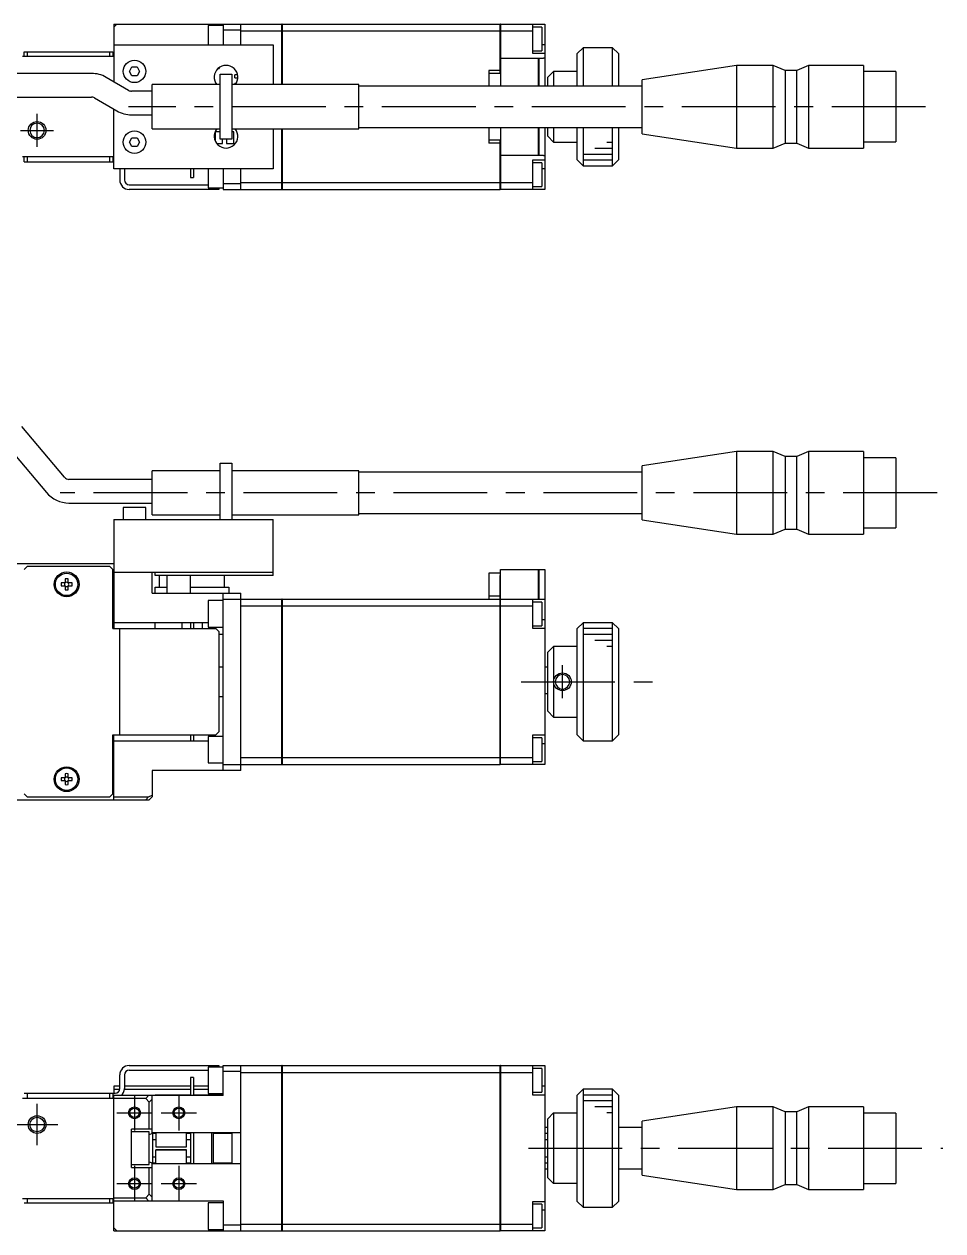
# Model space of a CAD drawing. Extents: x -1 to 626, y -8 to 214.
# Drawn here: x 150.3 to 305.9, y 10 to 214.4 of the extents above; entities that cross this region are included whole.
import ezdxf

# ---------------------------------------------------------------- set-up
doc = ezdxf.new("R2010")
doc.units = 0
doc.header["$LTSCALE"] = 0.5
doc.linetypes.add('CENTER', pattern=[50.8, 31.75, -6.35, 6.35, -6.35])
for name, color, linetype in [('MSM_CENTER', 1, 'CENTER'), ('MSM_CONTINUOUS', 7, 'CONTINUOUS'), ('MSM_NARROW', 5, 'CONTINUOUS')]:
    doc.layers.add(name, color=color, linetype=linetype)

msp = doc.modelspace()

# ---------------------------------------------------------------- linework, layer by layer
at = {"layer": 'MSM_CENTER'}
for p, q in [((303, 200.39), (168, 200.39)), ((152.5, 193.59), (152.5, 199.19)), ((149.7, 196.39), (155.3, 196.39)), ((304.95, 135), (156.43, 135)), ((241.5, 100.2), (241.5, 105.8)), ((234.51, 103), (256.88, 103)), ((169, 33), (169, 27)), ((176.5, 33), (176.5, 27)), ((152.5, 24.5), (152.5, 31.5)), ((166, 30), (172, 30)), ((173.5, 30), (179.5, 30)), ((149, 28), (156, 28)), ((235.72, 24), (305.94, 24)), ((169, 21), (169, 15)), ((176.5, 21), (176.5, 15)), ((166, 18), (172, 18)), ((173.5, 18), (179.5, 18))]:
    msp.add_line(p, q, dxfattribs=at)
at = {"layer": 'MSM_CONTINUOUS'}
for p, q in [((165.5, 213.89), (166, 214.39)), ((165.5, 214.39), (193.95, 214.39)), ((165.5, 214.39), (165.5, 204.61)), ((181.5, 214.14), (181.5, 210.89)), ((184, 214.14), (181.5, 214.14)), ((184, 214.39), (184, 210.89)), ((187, 213.39), (184, 213.39)), ((187, 210.89), (187, 214.39)), ((187, 213.23), (193.95, 213.23)), ((193.95, 204.14), (193.95, 214.39)), ((194, 214.38), (193.95, 214.38)), ((194, 213.23), (193.95, 213.23)), ((194, 214.39), (230.95, 214.39)), ((194, 214.39), (194, 204.14)), ((194, 213.23), (230.95, 213.23)), ((230.95, 206.04), (230.95, 214.39)), ((231, 214.38), (230.95, 214.38)), ((231, 213.23), (230.95, 213.23)), ((231, 214.39), (238.5, 214.39)), ((231, 214.39), (231, 203.89)), ((231, 213.23), (236.5, 213.23)), ((236.5, 209.39), (236.5, 214.39)), ((238, 213.89), (236.5, 213.89)), ((238, 213.89), (238, 209.89)), ((238.5, 214.39), (238.5, 203.89)), ((165.5, 210.89), (192.5, 210.89)), ((192.5, 210.89), (192.5, 204.14)), ((238.5, 210.89), (238, 210.89)), ((165.5, 208.89), (150, 208.89)), ((150.3, 208.89), (150.3, 209.69)), ((150.3, 209.69), (165.3, 209.69)), ((150.8, 209.69), (150.8, 208.89)), ((164.8, 208.89), (164.8, 209.69)), ((165.3, 209.69), (165.3, 208.89)), ((231, 208.64), (237.45, 208.64)), ((236.5, 209.89), (238, 209.89)), ((238.5, 209.39), (236.5, 209.39)), ((237.45, 203.89), (237.45, 208.64)), ((237.5, 208.59), (237.45, 208.59)), ((237.5, 208.64), (238.3, 208.64)), ((237.5, 208.64), (237.5, 203.89)), ((238.3, 208.62), (238.3, 208.64)), ((238.5, 208.62), (238.3, 208.62)), ((245, 210.39), (244, 209.39)), ((244, 203.89), (244, 209.39)), ((245, 210.39), (245, 203.89)), ((250, 210.39), (245, 210.39)), ((250, 203.89), (250, 210.39)), ((251, 209.39), (250, 210.39)), ((251, 209.39), (251, 203.89)), ((168.13, 206.39), (168.57, 207.14)), ((168.57, 207.14), (169.43, 207.14)), ((169.43, 207.14), (169.87, 206.39)), ((230.95, 206.54), (229, 206.54)), ((229, 206.54), (229, 203.89)), ((271, 207.39), (255, 204.96)), ((271, 207.39), (271, 193.39)), ((277.2, 207.39), (271, 207.39)), ((277.2, 193.39), (277.2, 207.39)), ((279.2, 206.54), (277.2, 207.39)), ((279.2, 206.54), (279.2, 194.24)), ((281.2, 206.54), (279.2, 206.54)), ((283.2, 207.39), (281.2, 206.54)), ((281.2, 194.24), (281.2, 206.54)), ((283.2, 207.39), (283.2, 193.39)), ((292.5, 207.39), (283.2, 207.39)), ((292.5, 207.39), (292.5, 193.39)), ((161.7, 206.04), (140.5, 206.04)), ((168, 203.17), (164.2, 205.37)), ((168.57, 205.64), (168.13, 206.39)), ((169.43, 205.64), (168.57, 205.64)), ((169.87, 206.39), (169.43, 205.64)), ((183.5, 205.89), (185.5, 205.89)), ((183.5, 194.89), (183.5, 205.89)), ((185.5, 205.89), (185.5, 194.89)), ((186.45, 205.81), (186, 205.81)), ((186, 205.31), (186, 205.81)), ((186, 205.31), (186.5, 205.31)), ((231, 206.04), (229, 206.04)), ((239, 205.39), (240, 206.39)), ((239, 203.89), (239, 205.39)), ((240, 206.39), (240, 203.89)), ((244, 206.39), (240, 206.39)), ((255, 195.82), (255, 204.96)), ((298, 206.34), (292.5, 206.34)), ((298, 206.34), (298, 194.44)), ((172, 203.04), (168.5, 203.04)), ((172, 196.64), (172, 204.14)), ((183.5, 204.14), (172, 204.14)), ((207, 204.14), (185.5, 204.14)), ((186, 204.14), (186, 204.31)), ((186.19, 204.31), (186, 204.31)), ((207, 196.64), (207, 204.14)), ((255, 203.89), (207, 203.89)), ((140.5, 202.04), (161.7, 202.04)), ((162.2, 201.9), (166, 199.71)), ((165.5, 189.89), (165.5, 200)), ((168.5, 199.04), (172, 199.04)), ((172, 196.64), (183.5, 196.64)), ((185.5, 196.64), (207, 196.64)), ((192.5, 196.64), (192.5, 189.89)), ((193.95, 186.39), (193.95, 196.64)), ((194, 196.64), (194, 186.39)), ((207, 196.89), (255, 196.89)), ((229, 196.89), (229, 194.23)), ((231, 196.89), (231, 186.39)), ((237.45, 192.14), (237.45, 196.89)), ((237.5, 196.89), (237.5, 192.14)), ((238.5, 196.89), (238.5, 186.39)), ((239, 195.39), (239, 196.89)), ((240, 196.89), (240, 194.39)), ((244, 191.39), (244, 196.89)), ((245, 196.89), (245, 190.39)), ((250, 190.39), (250, 196.89)), ((251, 196.89), (251, 191.39)), ((168.13, 194.39), (168.57, 195.14)), ((168.57, 193.64), (168.13, 194.39)), ((168.57, 195.14), (169.43, 195.14)), ((169.43, 195.14), (169.87, 194.39)), ((169.87, 194.39), (169.43, 193.64)), ((182.67, 196.16), (182.67, 194.59)), ((183.5, 196.16), (182.67, 196.16)), ((185.5, 194.89), (183.5, 194.89)), ((183.92, 194.16), (183.92, 194.89)), ((184.57, 194.89), (184.57, 194.16)), ((185.82, 196.16), (185.5, 196.16)), ((185.82, 194.16), (185.82, 196.16)), ((231, 194.73), (229, 194.73)), ((230.95, 194.23), (229, 194.23)), ((230.95, 186.39), (230.95, 194.73)), ((240, 194.39), (239, 195.39)), ((240, 194.39), (244, 194.39)), ((255, 195.82), (271, 193.39)), ((277.2, 193.39), (279.2, 194.24)), ((279.2, 194.24), (281.2, 194.24)), ((281.2, 194.24), (283.2, 193.39)), ((292.5, 194.44), (298, 194.44)), ((169.43, 193.64), (168.57, 193.64)), ((182.92, 194.16), (183.92, 194.16)), ((184.57, 194.16), (185.82, 194.16)), ((237.45, 192.14), (231, 192.14)), ((237.5, 192.19), (237.45, 192.19)), ((238.3, 192.14), (237.5, 192.14)), ((238.3, 192.16), (238.5, 192.16)), ((238.3, 192.14), (238.3, 192.16)), ((271, 193.39), (277.2, 193.39)), ((283.2, 193.39), (292.5, 193.39)), ((165.5, 191.89), (150, 191.89)), ((150.3, 191.09), (150.3, 191.89)), ((150.3, 191.09), (165.5, 191.09)), ((150.8, 191.89), (150.8, 191.09)), ((164.8, 191.09), (164.8, 191.89)), ((165.3, 191.89), (165.3, 191.09)), ((236.5, 191.39), (238.5, 191.39)), ((236.5, 186.39), (236.5, 191.39)), ((238, 190.89), (236.5, 190.89)), ((238, 190.89), (238, 186.89)), ((244, 191.39), (245, 190.39)), ((245, 190.39), (250, 190.39)), ((250, 190.39), (251, 191.39)), ((192.5, 189.89), (165.5, 189.89)), ((166.5, 189.89), (166.5, 187.99)), ((167.3, 189.89), (167.3, 187.99)), ((178.5, 189.89), (178.5, 188.39)), ((178.5, 188.39), (179, 188.39)), ((179, 189.89), (179, 188.39)), ((181.5, 189.89), (181.5, 186.64)), ((184, 189.89), (184, 186.39)), ((187, 186.39), (187, 189.89)), ((238.5, 189.89), (238, 189.89)), ((168.1, 187.19), (181.5, 187.19)), ((183.3, 186.39), (168.1, 186.39)), ((181.5, 186.64), (184, 186.64)), ((182.8, 186.39), (182.8, 186.64)), ((183.3, 186.64), (183.3, 186.39)), ((184, 187.39), (187, 187.39)), ((184, 186.39), (193.95, 186.39)), ((187, 187.54), (193.95, 187.54)), ((194, 187.55), (193.95, 187.55)), ((194, 186.4), (193.95, 186.4)), ((194, 187.54), (230.95, 187.54)), ((194, 186.39), (230.95, 186.39)), ((231, 187.55), (230.95, 187.55)), ((231, 186.4), (230.95, 186.4)), ((231, 187.54), (236.5, 187.54)), ((238.5, 186.39), (231, 186.39)), ((236.5, 186.89), (238, 186.89)), ((157.13, 137.63), (149.93, 146.21)), ((146.87, 143.64), (154.07, 135.06)), ((271, 142), (255, 139.57)), ((271, 142), (271, 128)), ((277.2, 142), (271, 142)), ((277.2, 128), (277.2, 142)), ((279.2, 141.15), (277.2, 142)), ((279.2, 141.15), (279.2, 128.85)), ((281.2, 141.15), (279.2, 141.15)), ((283.2, 142), (281.2, 141.15)), ((281.2, 128.85), (281.2, 141.15)), ((283.2, 142), (283.2, 128)), ((292.5, 142), (283.2, 142)), ((292.5, 142), (292.5, 128)), ((183.5, 140), (185.5, 140)), ((183.5, 130.5), (183.5, 140)), ((185.5, 140), (185.5, 130.5)), ((255, 130.43), (255, 139.57)), ((298, 140.95), (292.5, 140.95)), ((298, 140.95), (298, 129.05)), ((172, 137.28), (157.9, 137.28)), ((183.5, 138.75), (172, 138.75)), ((172, 131.25), (172, 138.75)), ((207, 138.75), (185.5, 138.75)), ((207, 131.25), (207, 138.75)), ((255, 138.5), (207, 138.5)), ((157.9, 133.28), (172, 133.28)), ((167.1, 132.5), (167.1, 130.5)), ((170.9, 132.5), (167.1, 132.5)), ((170.9, 130.5), (170.9, 132.5)), ((172, 131.25), (183.5, 131.25)), ((185.5, 131.25), (207, 131.25)), ((207, 131.5), (255, 131.5)), ((165.5, 130.5), (192.5, 130.5)), ((165.5, 130.5), (165.5, 112)), ((192.5, 121), (192.5, 130.5)), ((255, 130.43), (271, 128)), ((277.2, 128), (279.2, 128.85)), ((279.2, 128.85), (281.2, 128.85)), ((281.2, 128.85), (283.2, 128)), ((292.5, 129.05), (298, 129.05)), ((271, 128), (277.2, 128)), ((283.2, 128), (292.5, 128)), ((165.5, 123), (128, 123)), ((150.8, 122.5), (150.3, 122)), ((164.8, 122.5), (150.8, 122.5)), ((165.3, 122), (164.8, 122.5)), ((165.3, 112), (165.3, 122)), ((192.5, 121.5), (165.5, 121.5)), ((172, 118), (172, 121.5)), ((172.5, 121), (172.5, 121.5)), ((192.5, 121), (172.5, 121)), ((173.25, 119), (173.25, 121)), ((174.5, 121), (174.5, 118)), ((178.5, 118), (178.5, 121)), ((184.25, 119), (184.25, 121)), ((231, 121.4), (229, 121.4)), ((229, 121.4), (229, 117)), ((230.95, 121), (231, 121)), ((230.95, 89), (230.95, 121)), ((231, 122), (237.45, 122)), ((231, 89), (231, 122)), ((237.45, 117), (237.45, 122)), ((237.5, 121.95), (237.45, 121.95)), ((237.5, 122), (238.5, 122)), ((237.5, 122), (237.5, 117)), ((238.5, 122), (238.5, 89)), ((157.26, 119.74), (156.58, 119.74)), ((156.58, 119.26), (157.26, 119.26)), ((157.26, 120.42), (157.26, 119.74)), ((157.26, 119.26), (157.26, 118.58)), ((157.74, 119.74), (157.74, 120.42)), ((158.42, 119.74), (157.74, 119.74)), ((157.74, 118.58), (157.74, 119.26)), ((157.74, 119.26), (158.42, 119.26)), ((172.5, 118), (172.5, 119)), ((172.5, 119), (174.5, 119)), ((178.5, 119), (185, 119)), ((185, 119), (185, 118)), ((172, 118), (187, 118)), ((181.5, 116.75), (181.5, 112.25)), ((184, 116.75), (181.5, 116.75)), ((184, 88), (184, 118)), ((184, 117), (193.95, 117)), ((187, 88), (187, 118)), ((193.95, 89), (193.95, 117)), ((194, 116.99), (193.95, 116.99)), ((194, 117), (230.95, 117)), ((194, 117), (194, 89)), ((230.95, 117.5), (229, 117.5)), ((231, 116.99), (230.95, 116.99)), ((231, 117), (238.5, 117)), ((236.5, 112), (236.5, 117)), ((187, 115.85), (193.95, 115.85)), ((194, 115.84), (193.95, 115.84)), ((194, 115.85), (230.95, 115.85)), ((231, 115.84), (230.95, 115.84)), ((231, 115.85), (236.5, 115.85)), ((238, 116.5), (236.5, 116.5)), ((238, 116.5), (238, 112.5)), ((181.5, 113), (165.3, 113)), ((172.5, 112), (172.5, 113)), ((177, 113), (177, 112)), ((178.5, 113), (178.5, 112)), ((179, 113), (179, 112)), ((180.5, 112), (180.5, 113)), ((236.5, 112.5), (238, 112.5)), ((238.5, 113.5), (238, 113.5)), ((245, 113), (244, 112)), ((245, 113), (245, 93)), ((250, 113), (245, 113)), ((250, 93), (250, 113)), ((251, 112), (250, 113)), ((165.3, 112), (182.8, 112)), ((166.5, 94), (166.5, 112)), ((181.5, 112.25), (184, 112.25)), ((183.3, 111.5), (182.8, 112)), ((183.3, 111.5), (183.3, 94.5)), ((184, 111), (183.3, 111)), ((238.5, 112), (236.5, 112)), ((244, 94), (244, 112)), ((251, 112), (251, 94)), ((239, 108), (240, 109)), ((244, 109), (240, 109)), ((240, 109), (240, 97)), ((239, 98), (239, 108)), ((184, 105.5), (183.3, 105.5)), ((239, 105.5), (238.5, 105.5)), ((183.3, 100.5), (184, 100.5)), ((238.5, 101), (239, 101)), ((240, 97), (239, 98)), ((240, 97), (244, 97)), ((182.8, 94), (183.3, 94.5)), ((165.3, 84), (165.3, 94)), ((165.3, 94), (182.8, 94)), ((165.3, 93), (181.5, 93)), ((165.5, 83), (165.5, 94)), ((178.5, 94), (178.5, 93)), ((179, 94), (179, 93)), ((181.5, 93.75), (181.5, 89.25)), ((184, 93.75), (181.5, 93.75)), ((236.5, 94), (238.5, 94)), ((236.5, 89), (236.5, 94)), ((238, 93.5), (236.5, 93.5)), ((238, 93.5), (238, 89.5)), ((238.5, 92.5), (238, 92.5)), ((244, 94), (245, 93)), ((245, 93), (250, 93)), ((250, 93), (251, 94)), ((187, 90.15), (193.95, 90.15)), ((194, 90.16), (193.95, 90.16)), ((194, 90.15), (230.95, 90.15)), ((231, 90.16), (230.95, 90.16)), ((231, 90.15), (236.5, 90.15)), ((172, 88), (172, 83.5)), ((187, 88), (172, 88)), ((181.5, 89.25), (184, 89.25)), ((184, 89), (193.95, 89)), ((194, 89.01), (193.95, 89.01)), ((194, 89), (230.95, 89)), ((231, 89.01), (230.95, 89.01)), ((238.5, 89), (231, 89)), ((236.5, 89.5), (238, 89.5)), ((157.26, 86.74), (156.58, 86.74)), ((156.58, 86.26), (157.26, 86.26)), ((157.26, 87.42), (157.26, 86.74)), ((157.26, 86.26), (157.26, 85.58)), ((157.74, 86.74), (157.74, 87.42)), ((158.42, 86.74), (157.74, 86.74)), ((157.74, 85.58), (157.74, 86.26)), ((157.74, 86.26), (158.42, 86.26)), ((150.3, 84), (150.8, 83.5)), ((164.8, 83.5), (165.3, 84)), ((171.39, 83.5), (172, 83.81)), ((128, 83), (171.5, 83)), ((150.8, 83.5), (164.8, 83.5)), ((165.5, 83.5), (171.39, 83.5)), ((170.89, 83), (171.39, 83.5)), ((172, 83.5), (171.5, 83)), ((168.1, 38), (183.3, 38)), ((168.1, 37.2), (181.5, 37.2)), ((184, 37.75), (181.5, 37.75)), ((181.5, 37.75), (181.5, 33.25)), ((182.8, 37.75), (182.8, 38)), ((183.3, 38), (183.3, 37.75)), ((184, 38), (193.95, 38)), ((184, 32.9), (184, 38)), ((187, 37), (184, 37)), ((187, 10), (187, 38)), ((187, 36.85), (193.95, 36.85)), ((193.95, 10), (193.95, 38)), ((194, 37.99), (193.95, 37.99)), ((194, 36.84), (193.95, 36.84)), ((194, 38), (230.95, 38)), ((194, 38), (194, 10)), ((194, 36.85), (230.95, 36.85)), ((230.95, 10), (230.95, 38)), ((231, 37.99), (230.95, 37.99)), ((231, 36.84), (230.95, 36.84)), ((231, 38), (238.5, 38)), ((231, 38), (231, 10)), ((231, 36.85), (236.5, 36.85)), ((236.5, 33), (236.5, 38)), ((238, 37.5), (236.5, 37.5)), ((238, 37.5), (238, 33.5)), ((238.5, 38), (238.5, 10)), ((166.5, 34.1), (166.5, 36.4)), ((167.3, 36.4), (167.3, 34.1)), ((178.5, 36), (178.5, 32.9)), ((179, 36), (178.5, 36)), ((179, 36), (179, 32.9)), ((150.3, 33.3), (165.7, 33.3)), ((150.8, 33.3), (150.8, 32.5)), ((164.8, 32.5), (164.8, 33.3)), ((165.3, 33.3), (165.3, 32.5)), ((166.5, 34.5), (165.5, 34.5)), ((165.5, 34.5), (165.5, 33.3)), ((165.5, 34), (166.49, 34)), ((165.5, 10), (165.5, 32.9)), ((184, 32.9), (165.5, 32.9)), ((178.5, 34.5), (167.3, 34.5)), ((167.3, 34), (178.5, 34)), ((170.89, 32.4), (171.39, 32.9)), ((172, 26.49), (172, 32.9)), ((178.5, 33), (172.5, 33)), ((172.5, 33), (172.5, 32.9)), ((181.5, 34.5), (179, 34.5)), ((179, 34), (181.5, 34)), ((184, 33), (179, 33)), ((181.5, 33.25), (184, 33.25)), ((236.5, 33.5), (238, 33.5)), ((238.5, 33), (236.5, 33)), ((238.5, 34.5), (238, 34.5)), ((245, 34), (244, 33)), ((244, 15), (244, 33)), ((250, 34), (245, 34)), ((245, 34), (245, 14)), ((251, 33), (250, 34)), ((250, 14), (250, 34)), ((251, 33), (251, 15)), ((150, 32.5), (165.5, 32.5)), ((170.89, 32.4), (165.5, 32.4)), ((171.5, 31.79), (170.89, 32.4)), ((172, 32.29), (171.5, 31.79)), ((171.5, 27.25), (171.5, 31.79)), ((271, 31), (255, 28.57)), ((271, 31), (271, 17)), ((277.2, 31), (271, 31)), ((277.2, 17), (277.2, 31)), ((279.2, 30.15), (277.2, 31)), ((283.2, 31), (281.2, 30.15)), ((283.2, 31), (283.2, 17)), ((292.5, 31), (283.2, 31)), ((292.5, 31), (292.5, 17)), ((240, 30), (239, 29)), ((239, 19), (239, 29)), ((240, 30), (244, 30)), ((240, 30), (240, 18)), ((279.2, 30.15), (279.2, 17.85)), ((281.2, 30.15), (279.2, 30.15)), ((281.2, 17.85), (281.2, 30.15)), ((298, 29.95), (292.5, 29.95)), ((298, 29.95), (298, 18.05)), ((168.5, 20.75), (168.5, 27.25)), ((172, 27.25), (168.5, 27.25)), ((171.5, 26.75), (168.5, 26.75)), ((171.5, 21.25), (171.5, 26.75)), ((187, 26.6), (172, 26.6)), ((172.1, 21.4), (172.1, 26.6)), ((172.5, 26.6), (172.5, 26.5)), ((172.6, 26.6), (172.6, 24.23)), ((177.8, 24.23), (177.8, 26.6)), ((178.5, 26.6), (178.5, 21.4)), ((179, 26.6), (179, 21.4)), ((182.1, 21.4), (182.1, 26.6)), ((182.3, 26.6), (182.3, 21.4)), ((185.5, 26.6), (185.5, 21.4)), ((239, 27.5), (238.5, 27.5)), ((255, 27.5), (251, 27.5)), ((255, 19.43), (255, 28.57)), ((172, 26.49), (171.5, 26.28)), ((172.6, 26.5), (172.1, 26.5)), ((172.1, 25.5), (172.6, 25.5)), ((178.5, 26.5), (177.8, 26.5)), ((177.8, 25.5), (178.5, 25.5)), ((185.5, 26.5), (182.3, 26.5)), ((239, 26.5), (238.5, 26.5)), ((238.5, 25.5), (239, 25.5)), ((172.6, 22.5), (172.1, 22.5)), ((172.6, 24.23), (177.8, 24.23)), ((177.8, 23.74), (172.6, 23.74)), ((172.6, 23.74), (177.8, 23.74)), ((172.6, 23.74), (177.8, 23.74)), ((172.6, 23.74), (172.6, 23.74)), ((172.6, 21.4), (172.6, 23.74)), ((177.8, 23.73), (172.6, 23.73)), ((177.8, 23.74), (177.8, 23.74)), ((177.8, 21.4), (177.8, 23.74)), ((178.5, 22.5), (177.8, 22.5)), ((239, 22.5), (238.5, 22.5)), ((168.5, 21.25), (171.5, 21.25)), ((168.5, 20.75), (172, 20.75)), ((171.5, 21.72), (172, 21.51)), ((171.5, 16.21), (171.5, 20.75)), ((172, 15.1), (172, 21.51)), ((172, 21.4), (187, 21.4)), ((172.1, 21.5), (172.6, 21.5)), ((172.5, 21.5), (172.5, 21.4)), ((177.8, 21.5), (178.5, 21.5)), ((182.3, 21.5), (185.5, 21.5)), ((238.5, 21.5), (239, 21.5)), ((238.5, 20.5), (239, 20.5)), ((251, 20.5), (255, 20.5)), ((239, 19), (240, 18)), ((255, 19.43), (271, 17)), ((244, 18), (240, 18)), ((271, 17), (277.2, 17)), ((277.2, 17), (279.2, 17.85)), ((279.2, 17.85), (281.2, 17.85)), ((281.2, 17.85), (283.2, 17)), ((283.2, 17), (292.5, 17)), ((292.5, 18.05), (298, 18.05)), ((150, 15.5), (165.5, 15.5)), ((165.3, 14.7), (150.3, 14.7)), ((150.8, 15.5), (150.8, 14.7)), ((164.8, 14.7), (164.8, 15.5)), ((165.3, 15.5), (165.3, 14.7)), ((165.5, 15.6), (170.89, 15.6)), ((165.5, 15.1), (184, 15.1)), ((170.89, 15.6), (171.5, 16.21)), ((171.39, 15.1), (170.89, 15.6)), ((171.5, 16.21), (172, 15.71)), ((184, 14.75), (181.5, 14.75)), ((181.5, 14.75), (181.5, 10.25)), ((184, 15.1), (184, 10)), ((236.5, 15), (238.5, 15)), ((236.5, 10), (236.5, 15)), ((238, 14.5), (236.5, 14.5)), ((238, 14.5), (238, 10.5)), ((244, 15), (245, 14)), ((250, 14), (251, 15)), ((238.5, 13.5), (238, 13.5)), ((245, 14), (250, 14)), ((166, 10), (165.5, 10.5)), ((181.5, 10.25), (184, 10.25)), ((184, 11), (187, 11)), ((187, 11.15), (193.95, 11.15)), ((194, 11.16), (193.95, 11.16)), ((194, 11.15), (230.95, 11.15)), ((231, 11.16), (230.95, 11.16)), ((231, 11.15), (236.5, 11.15)), ((236.5, 10.5), (238, 10.5)), ((165.5, 10), (193.95, 10)), ((194, 10.01), (193.95, 10.01)), ((194, 10), (230.95, 10)), ((231, 10.01), (230.95, 10.01)), ((238.5, 10), (231, 10))]:
    msp.add_line(p, q, dxfattribs=at)
for centre, radius in [((169, 206.39), 1.9), ((169, 194.39), 1.9), ((157.5, 119.5), 2.1), ((157.5, 119.5), 1.9), ((157.5, 86.5), 2.1), ((157.5, 86.5), 1.9), ((169, 30), 0.783), ((176.5, 30), 0.783), ((152.5, 28), 1.23), ((169, 18), 0.783), ((176.5, 18), 0.783)]:
    msp.add_circle(centre, radius, dxfattribs=at)
at = {"layer": 'MSM_CONTINUOUS', "extrusion": (0, 0, -1)}
for centre in [(-152.5, 196.39), (-241.5, 103)]:
    msp.add_circle(centre, 1.23, dxfattribs=at)
at = {"layer": 'MSM_CONTINUOUS'}
for centre, radius, start, end in [((184.5, 205.39), 2, 321.3178, 218.6822), ((183.2, 207.05), 0.2, 255.0744, 0.8063), ((161.7, 201.04), 5, 60, 90), ((168.5, 204.04), 1, 240, 270), ((161.7, 201.04), 1, 60, 90), ((168.5, 204.04), 5, 240, 270), ((184.5, 195.39), 2, 141.3178, 38.6822), ((168.1, 187.99), 1.6, 180, 270), ((168.1, 187.99), 0.8, 180, 270), ((157.9, 138.28), 1, 220, 270), ((157.9, 138.28), 5, 220, 270), ((157.5, 119.5), 0.95, 165.3667, 194.6333), ((157.5, 119.5), 0.365, 138.8496, 221.1504), ((157.5, 119.5), 0.95, 75.3667, 104.6333), ((157.5, 119.5), 0.365, 48.8496, 131.1504), ((157.5, 119.5), 0.365, 228.8496, 311.1504), ((157.5, 119.5), 0.95, 255.3667, 284.6333), ((157.5, 119.5), 0.365, 318.8496, 41.1504), ((157.5, 119.5), 0.95, 345.3667, 14.6333), ((157.5, 86.5), 0.95, 165.3667, 194.6333), ((157.5, 86.5), 0.365, 138.8496, 221.1504), ((157.5, 86.5), 0.95, 75.3667, 104.6333), ((157.5, 86.5), 0.365, 48.8496, 131.1504), ((157.5, 86.5), 0.365, 228.8496, 311.1504), ((157.5, 86.5), 0.365, 318.8496, 41.1504), ((157.5, 86.5), 0.95, 345.3667, 14.6333), ((157.5, 86.5), 0.95, 255.3667, 284.6333), ((168.1, 36.4), 1.6, 90, 180), ((168.1, 36.4), 0.8, 90, 180), ((165.7, 34.1), 0.8, 270, 0), ((165.7, 34.1), 1.6, 311.4097, 0)]:
    msp.add_arc(centre, radius, start, end, dxfattribs=at)
at = {"layer": 'MSM_NARROW'}
for p, q in [((249, 194.39), (250, 194.39)), ((245, 192.39), (250, 192.39)), ((247, 193.39), (250, 193.39)), ((245, 191.39), (250, 191.39)), ((250, 112), (245, 112)), ((250, 111), (245, 111)), ((250, 110), (247, 110)), ((250, 109), (249, 109)), ((250, 33), (245, 33)), ((250, 32), (245, 32)), ((250, 31), (247, 31)), ((250, 30), (249, 30))]:
    msp.add_line(p, q, dxfattribs=at)
for centre, radius in [((152.5, 196.39), 1.5), ((241.5, 103), 1.5), ((169, 30), 1), ((176.5, 30), 1), ((152.5, 28), 1.5), ((169, 18), 1), ((176.5, 18), 1)]:
    msp.add_circle(centre, radius, dxfattribs=at)

doc.saveas('drawing.dxf')
